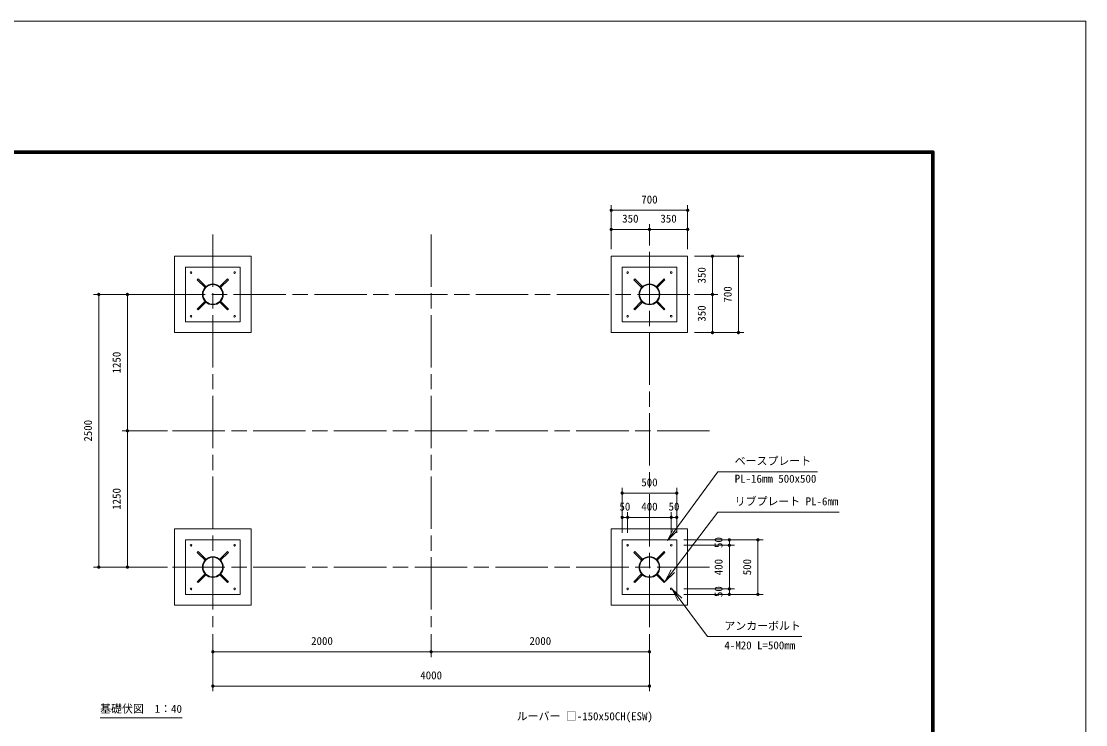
# Model space of a CAD drawing. Units: millimetres at full size, sheet at 1:40. Extents: x -800 to 17600, y -600 to 12480.
# Drawn here: x 7848 to 17600, y 6031 to 12480 of the extents above; entities that cross this region are included whole.
import ezdxf
from ezdxf.enums import TextEntityAlignment as Align

# ---------------------------------------------------------------- set-up
doc = ezdxf.new("R2010")
doc.units = ezdxf.units.MM
doc.header["$LTSCALE"] = 40
doc.linetypes.add('CHAIN', pattern=[18.5, 12, -1.5, 3.5, -1.5])
for name, color, linetype, lineweight in [('D-BMK', 2, 'CHAIN', 13), ('D-BMK-HTXT', 7, 'Continuous', 13), ('D-STR-DIM', 7, 'Continuous', 13), ('D-STR-HTXT', 7, 'Continuous', 13), ('D-STR-TXT', 7, 'Continuous', 13), ('D-TTL', 7, 'Continuous', 70), ('V-nasSTD', 5, 'Continuous', 13)]:
    doc.layers.add(name, color=color, linetype=linetype, lineweight=lineweight)
doc.styles.add('ＭＳ ゴシック', font='')
doc.styles.get('ＭＳ ゴシック').set_extended_font_data('MS Gothic')

# ---------------------------------------------------------------- blocks, each defined once
blk = doc.blocks.new('filled_dot')
at = {"color": 0, "linetype": 'Continuous', "lineweight": -2, "const_width": 1.25}
blk.add_lwpolyline([(-0.625, 0, 1), (0.625, 0, 1)], format="xyb", close=True, dxfattribs=at)
blk = doc.blocks.new('open_arrow')
at = {"color": 0, "linetype": 'Continuous', "lineweight": -2}
blk.add_lwpolyline([(7.5, 1.25), (0, 0), (7.5, -1.25)], dxfattribs=at)

msp = doc.modelspace()

# ---------------------------------------------------------------- linework, layer by layer
at = {"layer": 'D-BMK'}
for p, q in [((9603.27, 10525.75), (9603.27, 6925.75)), ((11603.27, 10525.75), (11603.27, 6925.75)), ((13603.27, 6925.75), (13603.27, 10525.75)), ((9053.27, 9975.75), (14153.27, 9975.75)), ((14153.27, 8725.75), (9053.27, 8725.75)), ((14153.27, 7475.75), (9053.27, 7475.75))]:
    msp.add_line(p, q, dxfattribs=at)
at = {"layer": 'D-BMK-HTXT'}
for p, q in [((9524.53, 10046.01), (9533.02, 10054.49)), ((9673.52, 10054.49), (9682, 10046.01)), ((13524.53, 10046.01), (13533.02, 10054.49)), ((13673.52, 10054.49), (13682, 10046.01)), ((9533.02, 9897.02), (9524.53, 9905.5)), ((9682, 9905.5), (9673.52, 9897.02)), ((13533.02, 9897.02), (13524.53, 9905.5)), ((13682, 9905.5), (13673.52, 9897.02)), ((9524.53, 7546.01), (9533.02, 7554.49)), ((9673.52, 7554.49), (9682, 7546.01)), ((13524.53, 7546.01), (13533.02, 7554.49)), ((13673.52, 7554.49), (13682, 7546.01)), ((9533.02, 7397.02), (9524.53, 7405.5)), ((9682, 7405.5), (9673.52, 7397.02)), ((13533.02, 7397.02), (13524.53, 7405.5)), ((13682, 7405.5), (13673.52, 7397.02))]:
    msp.add_line(p, q, dxfattribs=at)
for points in [[(9253.27, 10325.75), (9953.27, 10325.75), (9953.27, 9625.75), (9253.27, 9625.75)], [(13253.27, 10325.75), (13953.27, 10325.75), (13953.27, 9625.75), (13253.27, 9625.75)], [(9353.27, 9725.75), (9853.27, 9725.75), (9853.27, 10225.75), (9353.27, 10225.75)], [(13353.27, 9725.75), (13853.27, 9725.75), (13853.27, 10225.75), (13353.27, 10225.75)], [(9531.6, 10038.93), (9460.89, 10109.65), (9469.38, 10118.13), (9540.09, 10047.42)], [(9666.45, 10047.42), (9737.16, 10118.13), (9745.64, 10109.65), (9674.93, 10038.93)], [(13531.6, 10038.93), (13460.89, 10109.65), (13469.38, 10118.13), (13540.09, 10047.42)], [(13666.45, 10047.42), (13737.16, 10118.13), (13745.64, 10109.65), (13674.93, 10038.93)], [(9540.09, 9904.09), (9469.38, 9833.38), (9460.89, 9841.86), (9531.6, 9912.57)], [(9674.93, 9912.57), (9745.64, 9841.86), (9737.16, 9833.38), (9666.45, 9904.09)], [(13540.09, 9904.09), (13469.38, 9833.38), (13460.89, 9841.86), (13531.6, 9912.57)], [(13674.93, 9912.57), (13745.64, 9841.86), (13737.16, 9833.38), (13666.45, 9904.09)], [(9253.27, 7825.75), (9953.27, 7825.75), (9953.27, 7125.75), (9253.27, 7125.75)], [(13253.27, 7825.75), (13953.27, 7825.75), (13953.27, 7125.75), (13253.27, 7125.75)], [(9353.27, 7225.75), (9853.27, 7225.75), (9853.27, 7725.75), (9353.27, 7725.75)], [(13353.27, 7225.75), (13853.27, 7225.75), (13853.27, 7725.75), (13353.27, 7725.75)], [(9531.6, 7538.93), (9460.89, 7609.65), (9469.38, 7618.13), (9540.09, 7547.42)], [(9666.45, 7547.42), (9737.16, 7618.13), (9745.64, 7609.65), (9674.93, 7538.93)], [(13531.6, 7538.93), (13460.89, 7609.65), (13469.38, 7618.13), (13540.09, 7547.42)], [(13666.45, 7547.42), (13737.16, 7618.13), (13745.64, 7609.65), (13674.93, 7538.93)], [(9540.09, 7404.09), (9469.38, 7333.38), (9460.89, 7341.86), (9531.6, 7412.57)], [(9674.93, 7412.57), (9745.64, 7341.86), (9737.16, 7333.38), (9666.45, 7404.09)], [(13540.09, 7404.09), (13469.38, 7333.38), (13460.89, 7341.86), (13531.6, 7412.57)], [(13674.93, 7412.57), (13745.64, 7341.86), (13737.16, 7333.38), (13666.45, 7404.09)]]:
    msp.add_lwpolyline(points, close=True, dxfattribs=at)
for centre, radius in [((9403.27, 10175.75), 8), ((9803.27, 10175.75), 8), ((13403.27, 10175.75), 8), ((13803.27, 10175.75), 8), ((9603.27, 9975.75), 95.35), ((9603.27, 9975.75), 90.05), ((13603.27, 9975.75), 95.35), ((13603.27, 9975.75), 90.05), ((9403.27, 9775.75), 8), ((9803.27, 9775.75), 8), ((13403.27, 9775.75), 8), ((13803.27, 9775.75), 8), ((9403.27, 7675.75), 8), ((9803.27, 7675.75), 8), ((13403.27, 7675.75), 8), ((13803.27, 7675.75), 8), ((9603.27, 7475.75), 95.35), ((9603.27, 7475.75), 90.05), ((13603.27, 7475.75), 95.35), ((13603.27, 7475.75), 90.05), ((9403.27, 7275.75), 8), ((9803.27, 7275.75), 8), ((13403.27, 7275.75), 8), ((13803.27, 7275.75), 8)]:
    msp.add_circle(centre, radius, dxfattribs=at)
at = {"layer": 'D-STR-DIM'}
for p, q in [((13253.27, 10389.75), (13253.27, 10794.98)), ((13953.27, 10746.98), (13253.27, 10746.98)), ((13953.27, 10389.75), (13953.27, 10794.98)), ((13253.27, 10389.75), (13253.27, 10619.98)), ((13603.27, 10571.98), (13253.27, 10571.98)), ((13603.27, 10500.98), (13603.27, 10619.98)), ((13603.27, 10500.98), (13603.27, 10619.98)), ((13953.27, 10571.98), (13603.27, 10571.98)), ((13953.27, 10389.75), (13953.27, 10619.98)), ((14017.27, 10325.75), (14228.43, 10325.75)), ((14017.27, 10325.75), (14466.43, 10325.75)), ((14180.43, 9975.75), (14180.43, 10325.75)), ((14418.43, 9625.75), (14418.43, 10325.75)), ((9189.27, 9975.75), (8510, 9975.75)), ((8558, 7475.75), (8558, 9975.75)), ((9189.27, 9975.75), (8772.43, 9975.75)), ((8820.43, 8725.75), (8820.43, 9975.75)), ((14017.27, 9975.75), (14228.43, 9975.75)), ((14017.27, 9975.75), (14228.43, 9975.75)), ((14180.43, 9625.75), (14180.43, 9975.75)), ((14017.27, 9625.75), (14228.43, 9625.75)), ((14017.27, 9625.75), (14466.43, 9625.75)), ((9189.27, 8725.75), (8772.43, 8725.75)), ((9189.27, 8725.75), (8772.43, 8725.75)), ((8820.43, 7475.75), (8820.43, 8725.75)), ((13353.27, 7789.75), (13353.27, 8202.07)), ((13853.27, 7789.75), (13853.27, 8202.07)), ((13853.27, 8154.07), (13353.27, 8154.07)), ((13353.27, 7789.75), (13353.27, 7979.79)), ((13403.27, 7931.79), (13353.27, 7931.79)), ((13403.27, 7789.75), (13403.27, 7979.79)), ((13403.27, 7789.75), (13403.27, 7979.79)), ((13803.27, 7931.79), (13403.27, 7931.79)), ((13803.27, 7789.75), (13803.27, 7979.79)), ((13803.27, 7829.75), (13803.27, 7979.79)), ((13853.27, 7931.79), (13803.27, 7931.79)), ((13853.27, 7789.75), (13853.27, 7979.79)), ((13917.27, 7725.75), (14383.14, 7725.75)), ((13957.27, 7725.75), (14644.85, 7725.75)), ((14335.14, 7675.75), (14335.14, 7725.75)), ((14596.85, 7225.75), (14596.85, 7725.75)), ((13917.27, 7675.75), (14383.14, 7675.75)), ((13917.27, 7675.75), (14383.14, 7675.75)), ((14335.14, 7275.75), (14335.14, 7675.75)), ((9189.27, 7475.75), (8510, 7475.75)), ((9189.27, 7475.75), (8772.43, 7475.75)), ((13917.27, 7275.75), (14383.14, 7275.75)), ((13917.27, 7225.75), (14383.14, 7225.75)), ((13957.27, 7275.75), (14383.14, 7275.75)), ((13957.27, 7225.75), (14644.85, 7225.75)), ((14335.14, 7225.75), (14335.14, 7275.75)), ((9603.27, 6861.75), (9603.27, 6651.33)), ((9603.27, 6861.75), (9603.27, 6336.88)), ((11603.27, 6861.75), (11603.27, 6651.33)), ((11603.27, 6861.75), (11603.27, 6651.33)), ((13603.27, 6861.75), (13603.27, 6651.33)), ((13603.27, 6861.75), (13603.27, 6336.88)), ((11603.27, 6699.33), (9603.27, 6699.33)), ((13603.27, 6699.33), (11603.27, 6699.33)), ((13603.27, 6384.88), (9603.27, 6384.88))]:
    msp.add_line(p, q, dxfattribs=at)
at = {"layer": 'D-STR-HTXT'}
for points in [[(13767.59, 7720.97), (14228.88, 8350.11), (14348.88, 8350.11), (15142.36, 8350.11)], [(13745.64, 7341.86), (14228.88, 7979.66), (14348.88, 7979.66), (15340.12, 7979.66)], [(13811.18, 7274.58), (14134.63, 6838.14), (14254.63, 6838.14), (14998.61, 6838.14)]]:
    msp.add_lwpolyline(points, dxfattribs=at)
at = {"layer": 'D-STR-TXT'}
msp.add_line((8570.86, 6093.4), (9320.86, 6093.4), dxfattribs=at)
at = {"layer": 'D-TTL'}
msp.add_lwpolyline([(600, 600), (600, 11280), (16200, 11280), (16200, 600)], close=True, dxfattribs=at)
at = {"layer": 'V-nasSTD'}
msp.add_lwpolyline([(-800, -600), (-800, 12480), (17600, 12480), (17600, -600)], close=True, dxfattribs=at)

# ---------------------------------------------------------------- block references
at = {"layer": 'D-STR-DIM', "xscale": 12, "yscale": 12}
for p in [(13253.27, 10746.98), (13253.27, 10571.98), (13603.27, 10571.98), (13353.27, 8154.07), (13353.27, 7931.79), (13403.27, 7931.79), (13803.27, 7931.79), (9603.27, 6699.33), (11603.27, 6699.33), (9603.27, 6384.88)]:
    msp.add_blockref('filled_dot', p, dxfattribs=at)
for p, rotation in [((13953.27, 10746.98), 180), ((13603.27, 10571.98), 180), ((13953.27, 10571.98), 180), ((14180.43, 10325.75), 270), ((14418.43, 10325.75), 270), ((8558, 9975.75), 270), ((8820.43, 9975.75), 270), ((14180.43, 9975.75), 90), ((14180.43, 9975.75), 270), ((14180.43, 9625.75), 90), ((14418.43, 9625.75), 90), ((8820.43, 8725.75), 90), ((8820.43, 8725.75), 270), ((13853.27, 8154.07), 180), ((13403.27, 7931.79), 180), ((13803.27, 7931.79), 180), ((13853.27, 7931.79), 180), ((14335.14, 7725.75), 270), ((14596.85, 7725.75), 270), ((14335.14, 7675.75), 90), ((14335.14, 7675.75), 270), ((8558, 7475.75), 90), ((8820.43, 7475.75), 90), ((14335.14, 7275.75), 90), ((14335.14, 7275.75), 270), ((14335.14, 7225.75), 90), ((14596.85, 7225.75), 90), ((11603.27, 6699.33), 180), ((13603.27, 6699.33), 180), ((13603.27, 6384.88), 180)]:
    msp.add_blockref('filled_dot', p, dxfattribs=dict(at, rotation=rotation))
at = {"layer": 'D-STR-HTXT', "xscale": 16, "yscale": 16}
for p, rotation in [((13767.59, 7720.97), 53.8), ((13745.64, 7341.86), 52.9), ((13811.18, 7274.58), 306.5)]:
    msp.add_blockref('open_arrow', p, dxfattribs=dict(at, rotation=rotation))

# ---------------------------------------------------------------- texts
at = {"layer": 'D-STR-DIM', "style": 'ＭＳ ゴシック'}
for s, p in [('700', (13603.27, 10882.49)), ('350', (13428.27, 10707.49)), ('350', (13778.27, 10707.49)), ('500', (13603.27, 8289.58)), ('50', (13378.27, 8067.3)), ('400', (13603.27, 8067.3)), ('50', (13828.27, 8067.3)), ('2000', (10603.27, 6834.84)), ('2000', (12603.27, 6834.84)), ('4000', (11603.27, 6520.4))]:
    msp.add_text(s, height=73.31, dxfattribs=at).set_placement(p, align=Align.TOP_CENTER)
for s, p in [('350', (14044.92, 10150.75)), ('700', (14282.92, 9975.75)), ('350', (14044.92, 9800.75)), ('1250', (8684.92, 9350.75)), ('2500', (8422.49, 8725.75)), ('1250', (8684.92, 8100.75)), ('50', (14199.63, 7700.75)), ('400', (14199.63, 7475.75)), ('500', (14461.34, 7475.75)), ('50', (14199.63, 7250.75))]:
    msp.add_text(s, height=73.31, rotation=90, dxfattribs=at).set_placement(p, align=Align.TOP_CENTER)
at = {"layer": 'D-STR-HTXT', "style": 'ＭＳ ゴシック'}
for s, p in [('ベースプレート', (14384.39, 8485.62)), ('PL-16mm 500x500', (14384.39, 8322.81)), ('リブプレート PL-6mm', (14384.39, 8115.17)), ('アンカーボルト', (14290.14, 6973.65)), ('4-M20 L=500mm', (14290.14, 6795.04)), ('ルーバー □-150x50CH(ESW)', (12387.06, 6144.77))]:
    msp.add_text(s, height=73.31, dxfattribs=at).set_placement(p, align=Align.TOP_LEFT)
at = {"layer": 'D-STR-TXT', "style": 'ＭＳ ゴシック'}
msp.add_text('基礎伏図\u30001：40', height=73.31, dxfattribs=at).set_placement((8570.86, 6213.4), align=Align.TOP_LEFT)

doc.saveas('drawing.dxf')
